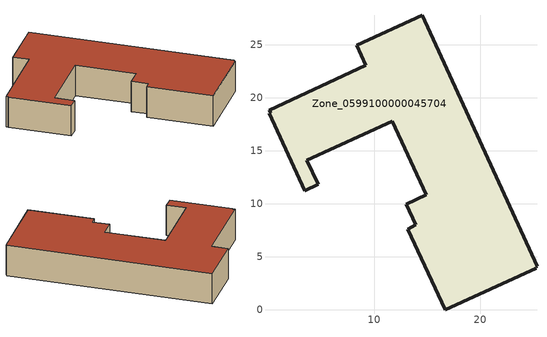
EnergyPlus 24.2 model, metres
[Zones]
Zone_0599100000045704
 floor ground (C_G): 25.28,3.94 16.7,0 13.16,7.6 13.92,8.01 13.02,9.96 14.94,10.86 11.74,17.8 3.68,14.1 4.72,11.83 3.47,11.26 0.13,18.52 0.24,18.58 0.1,18.84 9.24,23.07 8.38,24.94 14.55,27.8 25.37,4.12 25.23,4.05 z0
 wall outside (C_F): 8.38,24.94 9.24,23.07 0.1,18.84 0.24,18.58 0.13,18.52 3.47,11.26 4.72,11.83 3.68,14.1 11.74,17.8 14.94,10.86 13.02,9.96 13.92,8.01 13.16,7.6 16.7,0 25.28,3.94 25.23,4.05 25.37,4.12 14.55,27.8 8.38,24.94 z0:4.15
 roof outside (C_R): 16.7,0 25.28,3.94 25.23,4.05 25.37,4.12 14.55,27.8 8.38,24.94 9.24,23.07 0.1,18.84 0.24,18.58 0.13,18.52 3.47,11.26 4.72,11.83 3.68,14.1 11.74,17.8 14.94,10.86 13.02,9.96 13.92,8.01 13.16,7.6 z4.15
[BUILDING]
Pand.0599100000045704: North Axis=0; Terrain=City; Loads Convergence Tolerance Value=0.04; Temperature Convergence Tolerance Value=0.4; Solar Distribution=FullExterior; Maximum Number of Warmup Days=25; Minimum Number of Warmup Days=1
[Site:Location]
Rotterdam.The.Hague.AP_ZH_NLD Design_Conditions: Latitude=51.96; Longitude=4.45; Time Zone=1; Elevation=-4.5
[SITE:GROUNDTEMPERATURE:BUILDINGSURFACE]
18, 18, 18, 18, 18, 18, 18, 18, 18, 18, 18, 18
[MATERIAL] Thermal Absorptance=0.9; Solar Absorptance=0.7; Visible Absorptance=0.7
Name | Roughness | Thickness | Conductivity | Density | Specific Heat
G.D.1965 | MediumSmooth | 0.15 | 1 | 540 | 1210
F.D.1965 | Rough | 0.3 | 0.857143 | 1920 | 840
R.D.1965 | MediumRough | 0.2 | 0.08 | 1500 | 1000
[CONSTRUCTION]
C_G: G.D.1965
C_F: F.D.1965
C_R: R.D.1965
[ZONE]
Zone_0599100000045704: Type=1; Multiplier=1; Ceiling Height=Autocalculate; Volume=Autocalculate; Floor Area=autocalculate; Part of Total Floor Area=Yes
[ZONEINFILTRATION:DESIGNFLOWRATE]
Infil_Zone_0599100000045704: Zone or ZoneList or Space or SpaceList=Zone_0599100000045704; Schedule=AlwaysOn; Design Flow Rate Calculation Method=Flow/Area; Flow Rate per Floor Area=0.0042; Constant Term Coefficient=1; Temperature Term Coefficient=0; Velocity Term Coefficient=0; Velocity Squared Term Coefficient=0
[HVACTEMPLATE:ZONE:IDEALLOADSAIRSYSTEM]
Zone_0599100000045704: Maximum Heating Supply Air Temperature=50; Minimum Cooling Supply Air Temperature=13; Maximum Heating Supply Air Humidity Ratio=0.0156; Minimum Cooling Supply Air Humidity Ratio=0.0077; Heating Limit=NoLimit; Cooling Limit=NoLimit; Dehumidification Control Type=ConstantSensibleHeatRatio; Cooling Sensible Heat Ratio=0.7; Dehumidification Setpoint=60; Humidification Control Type=None; Humidification Setpoint=30; Outdoor Air Method=None; Outdoor Air Flow Rate per Person=0.00944; Outdoor Air Flow Rate per Zone Floor Area=0; Outdoor Air Flow Rate per Zone=0; Demand Controlled Ventilation Type=None; Outdoor Air Economizer Type=NoEconomizer; Heat Recovery Type=None; Sensible Heat Recovery Effectiveness=0.7; Latent Heat Recovery Effectiveness=0.65
[ZONECONTROL:THERMOSTAT]
ThermostatControl_Zone_0599100000045704: Zone or ZoneList=Zone_0599100000045704; Control Type Schedule=DualSetpointControlType; Control 1=Thermostat_Zone_0599100000045704; Temperature Difference Between Cutout And Setpoint=0
[THERMOSTATSETPOINT:DUALSETPOINT]
Thermostat_Zone_0599100000045704: Heating Setpoint Temperature Schedule=HeatingSetpoint_Zone_0599100000045704; Cooling Setpoint Temperature Schedule=CoolingSetpoint_Zone_0599100000045704
[SCHEDULE:COMPACT]
HeatingSetpoint_Zone_0599100000045704: Through: 12/31, For: AllDays, Until: 24:00, 21
CoolingSetpoint_Zone_0599100000045704: Through: 12/31, For: AllDays, Until: 24:00, 24
DualSetpointControlType: Through: 12/31, For: AllDays, Until: 24:00, 4
AlwaysOn: Through: 12/31, For: AllDays, Until: 24:00, 1
